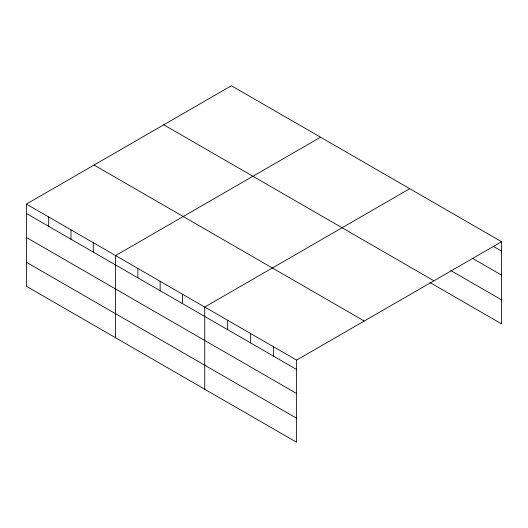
<?xml version="1.0" encoding="UTF-8"?>
<svg xmlns="http://www.w3.org/2000/svg" width="528" height="528" viewBox="0 0 528 528"><rect width="100%" height="100%" fill="white"/><g stroke="black" fill="none" stroke-linecap="round" stroke-linejoin="round"><path stroke-width="0.79" d="M296.597 393.499L296.597 360.089L26.4 204.092L26.4 286.268L296.597 442.266L296.597 393.499L26.4 237.501M429.917 282.526L501.6 323.908L501.6 241.732L231.403 85.734L26.4 204.092M320.569 137.214L115.566 255.572L115.566 337.748M409.735 188.694L204.732 307.045L204.732 389.228M296.597 360.089L501.6 241.732M493.251 246.299L501.6 251.123M472.369 258.265L501.6 275.141M450.793 270.56L501.6 299.891M163.753 124.793L433.95 280.79M94.05 165.033L364.247 321.031M26.4 213.484L296.597 369.481M26.4 262.251L296.597 418.249M273.629 346.83L273.629 356.222M250.661 333.571L250.661 342.962M227.7 320.305L227.7 329.703M182.437 294.175L182.437 303.574M160.149 281.312L160.149 290.704M137.854 268.442L137.854 277.834M93.271 242.702L93.271 252.094M70.983 229.832L70.983 239.224M48.688 216.962L48.688 226.354"/></g></svg>
